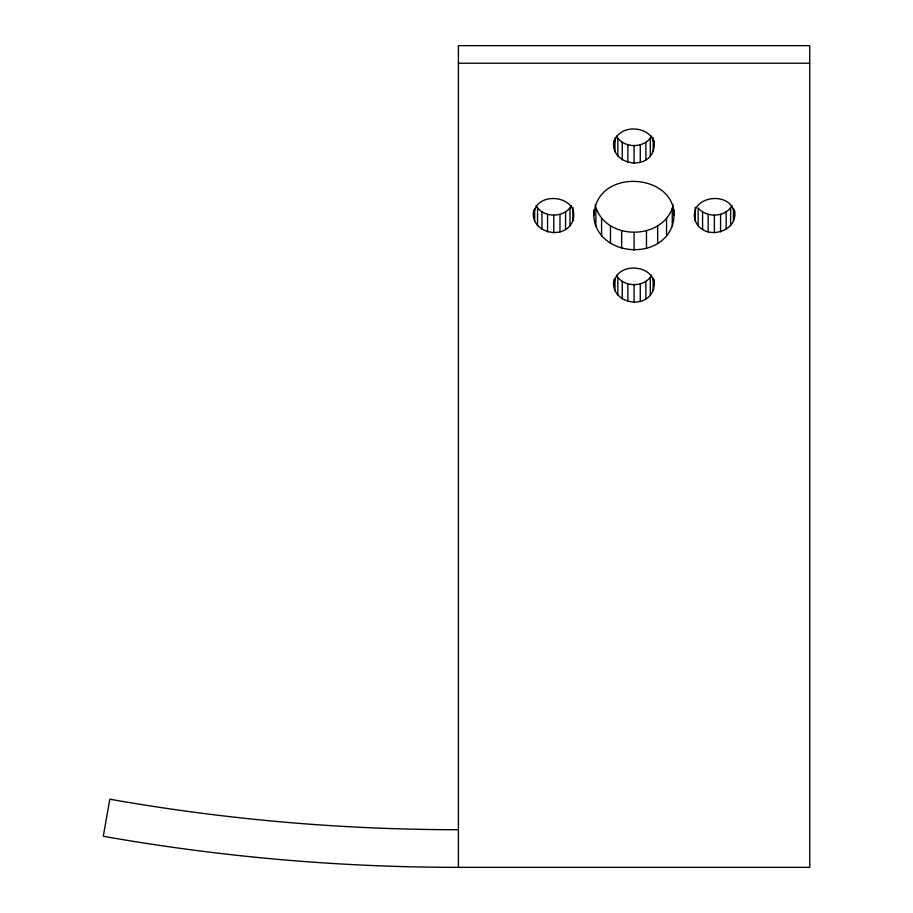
<?xml version="1.0" encoding="UTF-8"?>
<svg xmlns="http://www.w3.org/2000/svg" width="913" height="913" viewBox="0 0 913 913"><rect width="100%" height="100%" fill="white"/><g stroke="black" fill="none" stroke-linecap="round" stroke-linejoin="round"><path stroke-width="1.37" d="M533.694 215.388C534.425 189.47 580.794 195.108 572.862 220.752C564.839 241.477 528.81 232.781 533.694 209.979M593.918 215.388C596.189 163.587 687.615 174.006 672.253 226.127C657.143 264.587 589.65 253.666 593.918 209.979M613.993 145.84C614.734 119.934 661.092 125.572 653.16 151.216C645.137 171.929 609.119 163.233 613.993 140.442M613.993 284.924C614.734 259.018 661.092 264.656 653.16 290.3C645.137 311.013 609.119 302.317 613.993 279.526M672.253 226.127L672.253 208.563L672.995 204.535M734.451 215.388C733.71 189.47 687.352 195.108 695.284 220.752C703.307 241.477 739.325 232.781 734.451 209.979M536.102 205.619C543.121 218.23 564.417 218.23 571.435 205.619M616.401 136.071C623.419 148.693 644.715 148.693 651.734 136.071M595.15 204.535C603.082 239.651 659.608 241.637 672.253 208.563M616.401 275.155C623.419 287.778 644.715 287.778 651.734 275.155M698.125 225.602L698.125 208.038C706.765 218.093 725.344 217.431 732.043 205.619M458.406 63.214L809.728 63.214M458.406 867.35L809.728 867.35L809.728 45.65L458.406 45.65L458.406 867.35A2045.177 2045.177 0 0 1 103.272 836.274L109.811 799.206A2007.527 2007.527 0 0 0 458.406 829.712M733.47 208.598L733.47 220.752M730.617 208.038L730.617 225.602M726.166 211.884L726.166 229.448M720.574 214.35L720.574 231.925M714.377 215.206L714.377 232.769M708.168 214.35L708.168 231.925M702.576 211.884L702.576 229.448M695.284 207.24L695.284 220.752M674.216 209.979L674.216 215.388M666.558 218.253L666.558 235.828M657.668 225.945L657.668 243.52M654.142 140.442L654.142 145.84M654.142 279.526L654.142 284.924M653.16 137.703L653.16 151.216M653.16 278.134L653.16 290.3M650.307 138.491L650.307 156.066M650.307 277.586L650.307 295.15M646.472 230.886L646.472 248.45M645.868 142.337L645.868 159.912M645.868 281.432L645.868 298.996M640.275 144.813L640.275 162.377M640.275 283.897L640.275 301.461M634.067 145.658L634.067 163.233M634.067 232.587L634.067 250.151M634.067 284.742L634.067 302.317M627.87 144.813L627.87 162.377M627.87 283.897L627.87 301.461M622.267 142.337L622.267 159.912M622.267 281.432L622.267 298.996M621.662 230.886L621.662 248.45M617.827 138.491L617.827 156.066M617.827 277.586L617.827 295.15M614.974 137.703L614.974 151.216M614.974 278.134L614.974 290.3M610.466 225.945L610.466 243.52M601.587 218.253L601.587 235.828M595.881 208.563L595.881 226.127M572.862 207.24L572.862 220.752M570.009 208.038L570.009 225.602M565.569 211.884L565.569 229.448M559.977 214.35L559.977 231.925M553.769 215.206L553.769 232.769M547.56 214.35L547.56 231.925M541.968 211.884L541.968 229.448M537.529 208.038L537.529 225.602M534.676 208.598L534.676 220.752"/></g></svg>
